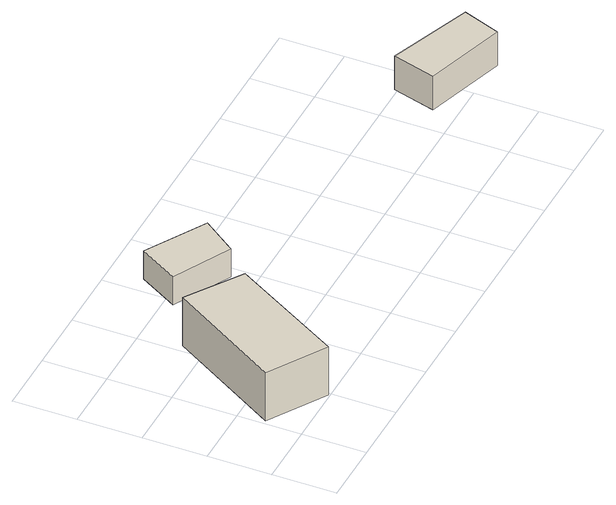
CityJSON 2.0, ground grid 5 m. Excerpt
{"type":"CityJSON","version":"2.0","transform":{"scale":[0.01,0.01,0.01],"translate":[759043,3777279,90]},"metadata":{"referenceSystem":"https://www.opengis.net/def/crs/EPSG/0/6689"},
"CityObjects":{
"building1":{"type":"Building","attributes":{"class":"3001","usage":"411","yearOfConstruction":1989,"measuredHeight":4.7,"storeysAboveGround":2,"storeysBelowGround":0,"LandSlideRiskAttribute.description":"1","LandSlideRiskAttribute.areaType":"1","BuildingDetailAttribute.totalFloorArea":93,"BuildingDetailAttribute.buildingFootprintArea":46.5,"BuildingDetailAttribute.buildingStructureType":"611","BuildingDetailAttribute.fireproofStructureType":"1011","BuildingDetailAttribute.urbanPlanType":"21","BuildingDetailAttribute.areaClassificationType":"23","BuildingDetailAttribute.districtsAndZonesType":"0","BuildingDetailAttribute.landUseType":"211","BuildingDetailAttribute.specifiedBuildingCoverageRate":-9999,"BuildingDetailAttribute.specifiedFloorAreaRate":-9999,"BuildingDetailAttribute.buildingHeight":8,"BuildingDetailAttribute.surveyYear":2021,"BuildingIDAttribute.prefecture":"35","BuildingIDAttribute.city":"35215"},"address":[{"country":"日本","locality":"山口県周南市大字川曲"}],"geometry":[{"type":"Solid","lod":"1","boundaries":[[[[0,1,2,3]],[[2,4,5,3]],[[1,6,4,2]],[[0,7,6,1]],[[3,5,7,0]],[[4,6,7,5]]]]}]},
"building2":{"type":"Building","attributes":{"class":"3001","usage":"411","yearOfConstruction":"0001","measuredHeight":2.7,"storeysAboveGround":2,"storeysBelowGround":0,"LandSlideRiskAttribute.description":"1","LandSlideRiskAttribute.areaType":"1","BuildingDetailAttribute.totalFloorArea":36,"BuildingDetailAttribute.buildingFootprintArea":18,"BuildingDetailAttribute.buildingStructureType":"611","BuildingDetailAttribute.fireproofStructureType":"1011","BuildingDetailAttribute.urbanPlanType":"21","BuildingDetailAttribute.areaClassificationType":"23","BuildingDetailAttribute.districtsAndZonesType":"0","BuildingDetailAttribute.landUseType":"211","BuildingDetailAttribute.specifiedBuildingCoverageRate":-9999,"BuildingDetailAttribute.specifiedFloorAreaRate":-9999,"BuildingDetailAttribute.buildingHeight":8,"BuildingDetailAttribute.surveyYear":2021,"BuildingIDAttribute.prefecture":"35","BuildingIDAttribute.city":"35215"},"address":[{"country":"日本","locality":"山口県周南市大字川曲"}],"geometry":[{"type":"Solid","lod":"1","boundaries":[[[[8,9,10,11]],[[10,12,13,11]],[[9,14,12,10]],[[8,15,14,9]],[[11,13,15,8]],[[12,14,15,13]]]]}]},
"building3":{"type":"Building","attributes":{"class":"3003","usage":"411","yearOfConstruction":"0001","measuredHeight":3,"storeysAboveGround":2,"storeysBelowGround":0,"LandSlideRiskAttribute.description":"1","LandSlideRiskAttribute.areaType":"2","BuildingDetailAttribute.totalFloorArea":48,"BuildingDetailAttribute.buildingFootprintArea":24,"BuildingDetailAttribute.buildingStructureType":"611","BuildingDetailAttribute.fireproofStructureType":"1011","BuildingDetailAttribute.urbanPlanType":"21","BuildingDetailAttribute.areaClassificationType":"23","BuildingDetailAttribute.districtsAndZonesType":"0","BuildingDetailAttribute.landUseType":"211","BuildingDetailAttribute.specifiedBuildingCoverageRate":-9999,"BuildingDetailAttribute.specifiedFloorAreaRate":-9999,"BuildingDetailAttribute.buildingHeight":8,"BuildingDetailAttribute.surveyYear":2021,"BuildingIDAttribute.prefecture":"35","BuildingIDAttribute.city":"35215"},"address":[{"country":"日本","locality":"山口県周南市大字川曲"}],"geometry":[{"type":"Solid","lod":"1","boundaries":[[[[16,17,18,19]],[[18,20,21,19]],[[17,22,20,18]],[[16,23,22,17]],[[19,21,23,16]],[[20,22,23,21]]]]}]}
},
"vertices":[
[486,16,27],[35,297,27],[566,1179,27],[995,891,27],[566,1179,457],[995,891,457],[35,297,457],[486,16,457],
[1248,1115,169],[792,1353,169],[975,1666,169],[1449,1389,169],[975,1666,419],[1449,1389,419],[792,1353,419],[1248,1115,419],
[3516,97,760],[2872,301,760],[2969,641,760],[3627,397,760],[2969,641,1060],[3627,397,1060],[2872,301,1060],[3516,97,1060]
]}
